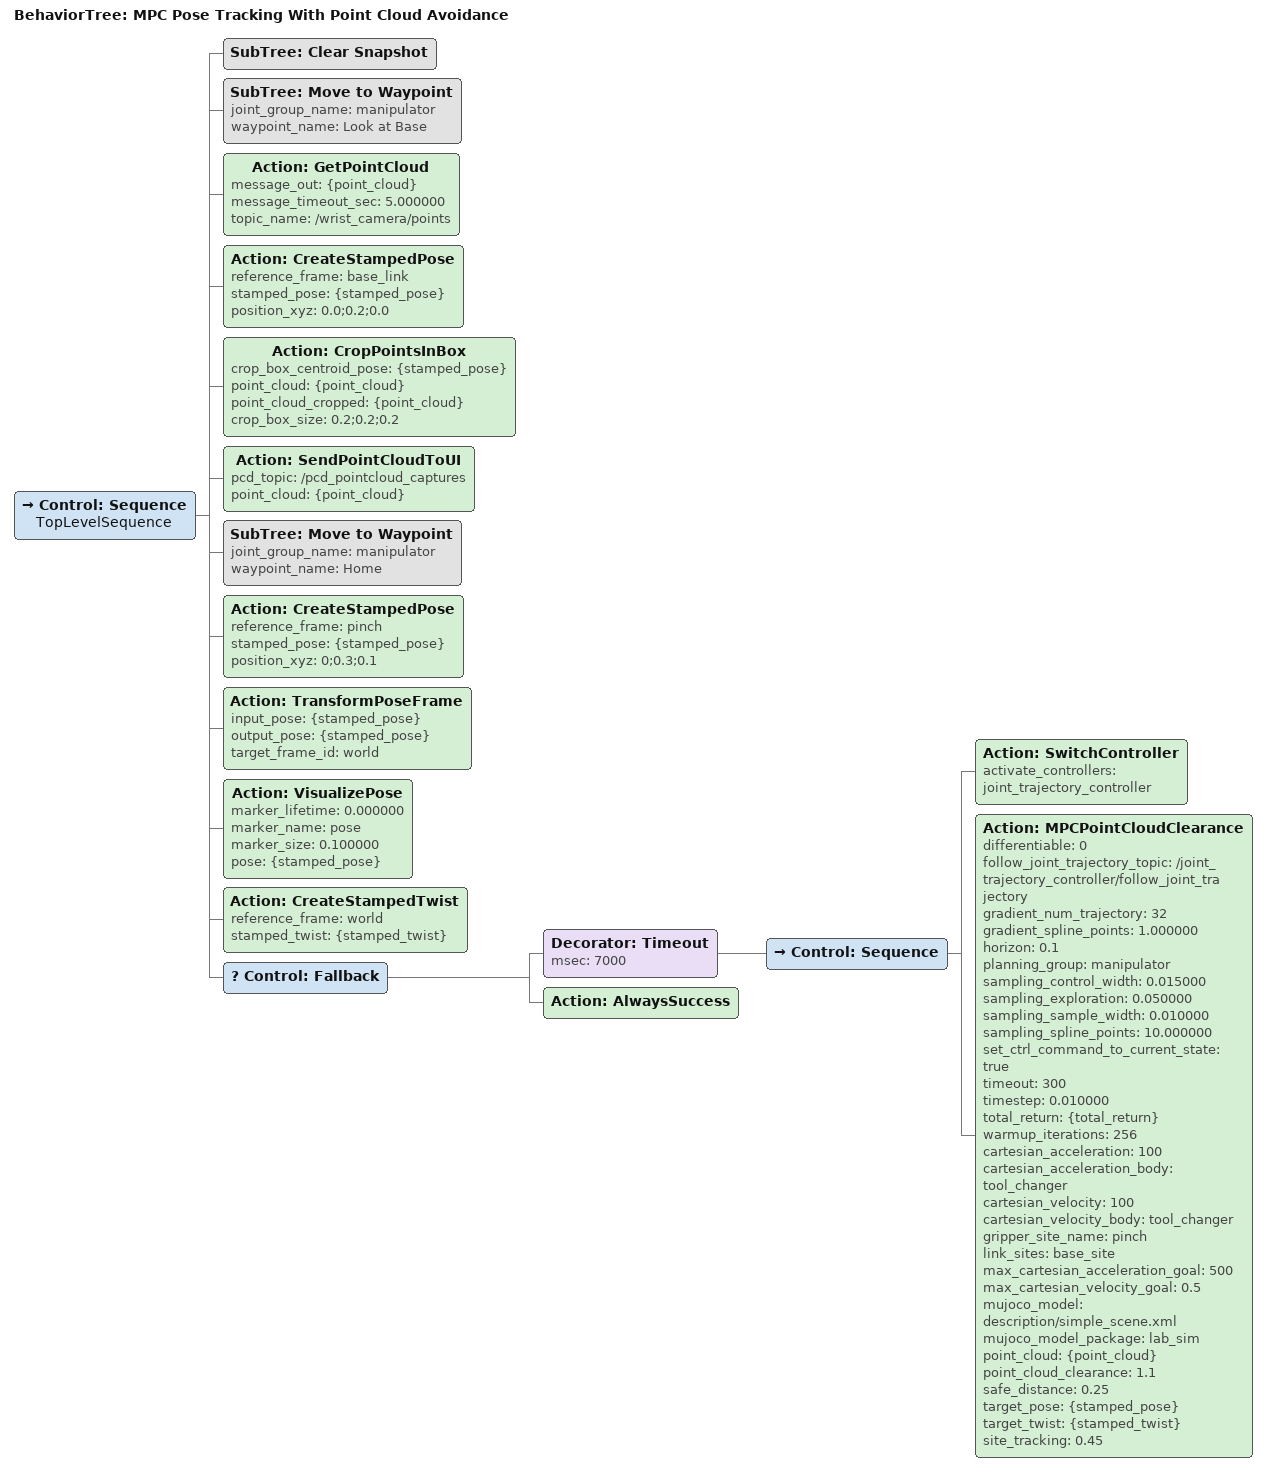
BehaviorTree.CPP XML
<?xml version='1.0' encoding='UTF-8'?>
<root BTCPP_format="4" main_tree_to_execute="MPC Pose Tracking With Point Cloud Avoidance">
  <BehaviorTree ID="MPC Pose Tracking With Point Cloud Avoidance" _description="Uses Model Predictive Control (MPC) to track a target pose while avoiding obstacles represented by a point cloud.">
    <Control ID="Sequence" name="TopLevelSequence">
      <SubTree ID="Clear Snapshot"/>
      <SubTree ID="Move to Waypoint" joint_group_name="manipulator" waypoint_name="Look at Base"/>
      <Action ID="GetPointCloud" message_out="{point_cloud}" message_timeout_sec="5.000000" topic_name="/wrist_camera/points"/>
      <Action ID="CreateStampedPose" reference_frame="base_link" stamped_pose="{stamped_pose}" position_xyz="0.0;0.2;0.0"/>
      <Action ID="CropPointsInBox" crop_box_centroid_pose="{stamped_pose}" point_cloud="{point_cloud}" point_cloud_cropped="{point_cloud}" crop_box_size="0.2;0.2;0.2"/>
      <Action ID="SendPointCloudToUI" pcd_topic="/pcd_pointcloud_captures" point_cloud="{point_cloud}"/>
      <SubTree ID="Move to Waypoint" joint_group_name="manipulator" waypoint_name="Home"/>
      <Action ID="CreateStampedPose" reference_frame="pinch" stamped_pose="{stamped_pose}" position_xyz="0;0.3;0.1"/>
      <Action ID="TransformPoseFrame" input_pose="{stamped_pose}" output_pose="{stamped_pose}" target_frame_id="world"/>
      <Action ID="VisualizePose" marker_lifetime="0.000000" marker_name="pose" marker_size="0.100000" pose="{stamped_pose}"/>
      <Action ID="CreateStampedTwist" reference_frame="world" stamped_twist="{stamped_twist}"/>
      <Control ID="Fallback">
        <Decorator ID="Timeout" msec="7000">
          <Control ID="Sequence">
            <Action ID="SwitchController" activate_controllers="joint_trajectory_controller"/>
            <Action ID="MPCPointCloudClearance" differentiable="0" follow_joint_trajectory_topic="/joint_trajectory_controller/follow_joint_trajectory" gradient_num_trajectory="32" gradient_spline_points="1.000000" horizon="0.1" planning_group="manipulator" sampling_control_width="0.015000" sampling_exploration="0.050000" sampling_sample_width="0.010000" sampling_spline_points="10.000000" set_ctrl_command_to_current_state="true" timeout="300" timestep="0.010000" total_return="{total_return}" warmup_iterations="256" cartesian_acceleration="100" cartesian_acceleration_body="tool_changer" cartesian_velocity="100" cartesian_velocity_body="tool_changer" gripper_site_name="pinch" link_sites="base_site" max_cartesian_acceleration_goal="500" max_cartesian_velocity_goal="0.5" mujoco_model="description/simple_scene.xml" mujoco_model_package="lab_sim" point_cloud="{point_cloud}" point_cloud_clearance="1.1" safe_distance="0.25" target_pose="{stamped_pose}" target_twist="{stamped_twist}" site_tracking="0.45"/>
          </Control>
        </Decorator>
        <Action ID="AlwaysSuccess"/>
      </Control>
    </Control>
  </BehaviorTree>
</root>
